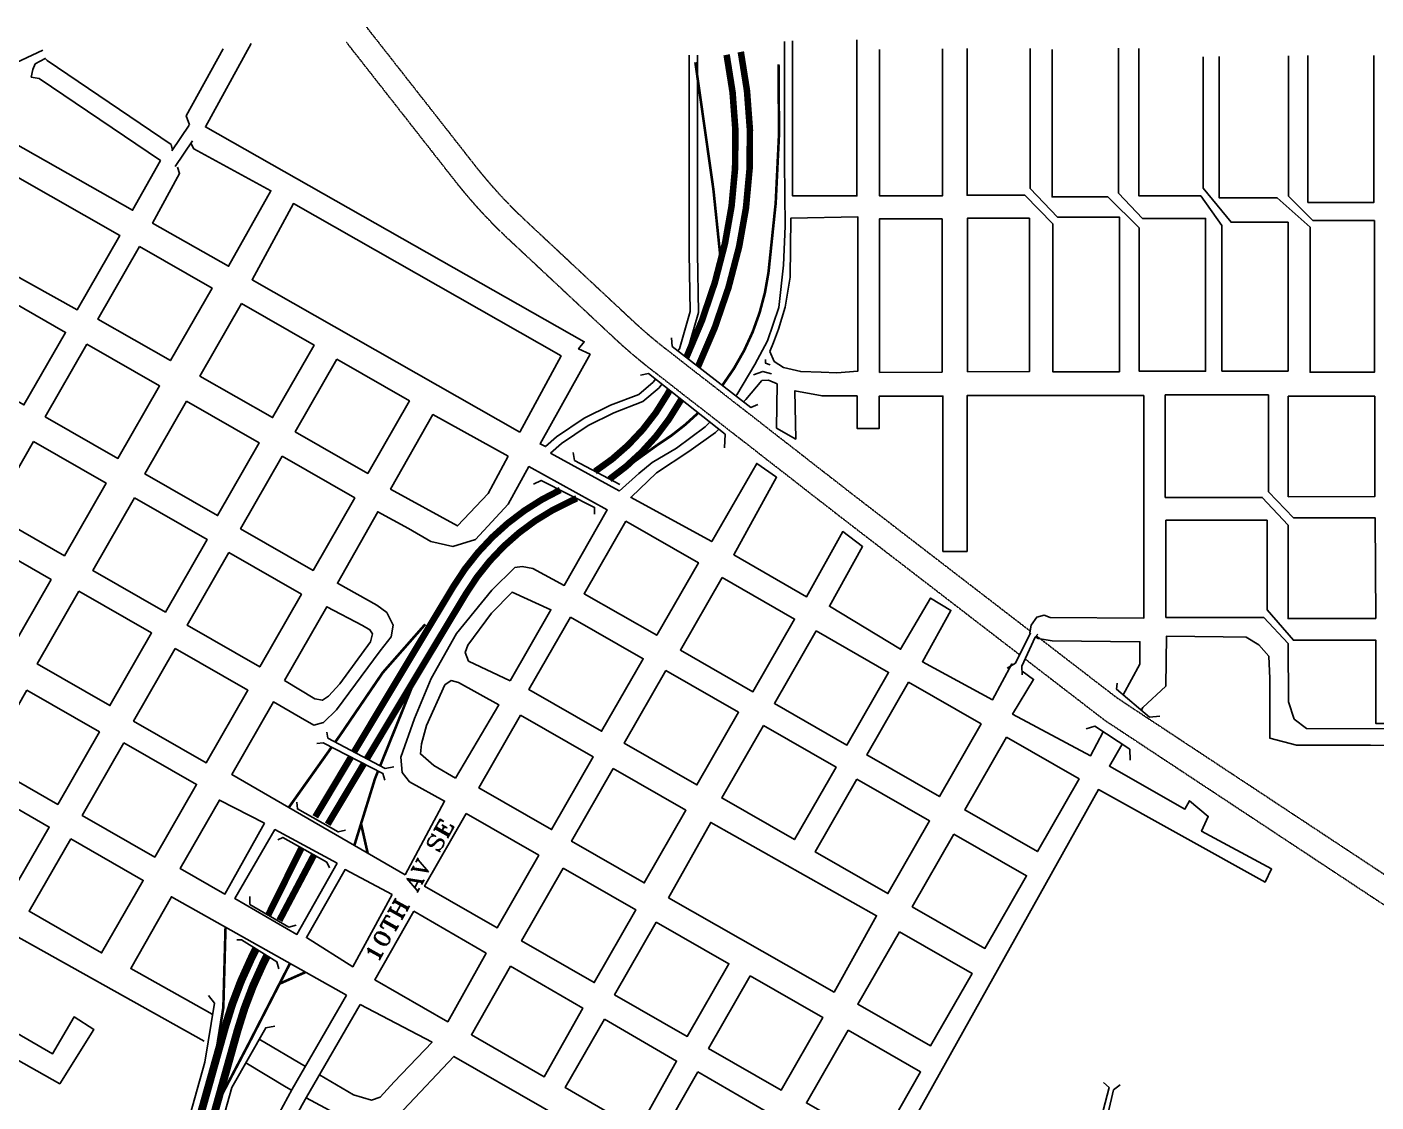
# Model space of a CAD drawing. Header units: feet. Extents: x -273 to 22785, y -15 to 12122.
# Drawn here: x 12484 to 17641, y 8013 to 12122 of the extents above; entities that cross this region are included whole.
import ezdxf

# ---------------------------------------------------------------- set-up
doc = ezdxf.new("R2010")
doc.units = ezdxf.units.FT
doc.header["$MEASUREMENT"] = 0
doc.linetypes.add('Hidden 2', pattern=[0.1875, 0.125, -0.0625])
for name, color, linetype in [('Freeways', 2, 'Continuous'), ('Rail Roads', 3, 'Hidden 2'), ('Street Curbs', 7, 'Continuous'), ('Street Names', 7, 'Continuous')]:
    doc.layers.add(name, color=color, linetype=linetype)
doc.styles.add('Roman 60', font='romant.shx', dxfattribs={"height": 60})

msp = doc.modelspace()

# ---------------------------------------------------------------- linework, layer by layer
at = {"layer": 'Freeways'}
for points, const_width in [([(15004.6, 10859, 0.055044), (15152.1, 11294.1, 0.104448), (15158.5, 12016, -1.221919)], 25), ([(15049.5, 10824.2, 0.05651), (15206.3, 11282.1, 0.104448), (15212.8, 12027, 0.104448)], 25), ([(15142.3, 10752.2, 0.1288), (15318.5, 11183.6, 0.041646), (15356.9, 11979.4, 0.965917)], 10), ([(14655.4, 10423, 0.12104), (14931.7, 10717.3, 0.002228), (14940.8, 10733.6, 0.104448)], 25), ([(14710.8, 10393.5, 0.112505), (14980, 10690.1, 0.001157), (14984.9, 10698.7, 0.104448)], 25), ([(14714.3, 10394.7), (14891.6, 10522.8, 0.054945), (15050.1, 10647.1, 0.041646)], 10), ([(13734.4, 9350.6, -0.000748), (14115, 9984.6, -0.148371), (14522.7, 10352.3, 0.160854)], 25), ([(13783.4, 9324.6, -0.000745), (14162.5, 9956, -0.153375), (14562.1, 10309.4, 0.007215), (14585.6, 10320.3, 0.074165)], 25), ([(13586.3, 9102.8, -0.000269), (13722.6, 9330.9, -0.148371)], 25), ([(13633.8, 9074.4, -0.000273), (13772, 9305.6, -0.153375)], 25), ([(11839.7, 5570.2), (12576.5, 6444.4, 0.051146), (12743.2, 6689), (12762.6, 6724.9, 0.055639), (12883.4, 7023.2), (13241.6, 8299.3, -0.045052), (13340.7, 8559.7), (13359.5, 8598.3, -0.023669)], 30), ([(11882.6, 5544.4), (12614.4, 6412.5, 0.051146), (12786.7, 6665.4), (12806.2, 6701.4, 0.055639), (12931.1, 7009.8), (13289.2, 8285.9, -0.045052), (13385.2, 8538), (13401.8, 8572.1, -0.023669)], 30)]:
    msp.add_lwpolyline(points, format="xyb", dxfattribs=dict(at, const_width=const_width))
for points, const_width in [([(15134.6, 11244.8), (15107.9, 11502), (15038.9, 11987.3)], 10), ([(13662.6, 9388.7), (13681.1, 9414.8), (13844.3, 9654.4), (14006.6, 9838.9)], 10), ([(13980.5, 9660), (13834.3, 9297.6)], 10), ([(13486.3, 9140.4), (13648.4, 9368.7)], 10), ([(13826.3, 9277.9), (13814.3, 9248), (13735.5, 8993.4)], 10), ([(13761.2, 9076.4), (13786.6, 8963.9)], 10), ([(13407, 8728.4), (13533.4, 8983.8)], 25), ([(13449.2, 8706.8), (13581.3, 8956.9)], 25), ([(13243.2, 8681.2), (13234.8, 8373.2), (13208.7, 8210.9)], 10), ([(13489.6, 8542.5), (13331.7, 8235.3), (13221.6, 8025.6)], 10), ([(13452.1, 8465.8), (13549, 8509.1)], 10)]:
    msp.add_lwpolyline(points, dxfattribs=dict(at, const_width=const_width))
at = {"layer": 'Rail Roads'}
for points in [[(16318.5, 9813.1), (15641, 10334.8, -0.001382), (15632.7, 10341.2), (14925.3, 10892.1, -0.022529), (14795.8, 11002.8), (14391.3, 11380.9, -0.038646), (14194.1, 11596.2), (13782, 12122.2)], [(16278.8, 9722), (15582.1, 10258.4, -0.001382), (15573.5, 10265.1), (14866.1, 10816, -0.022529), (14729.9, 10932.3), (14325.5, 11310.5, -0.038646), (14118.2, 11536.7), (13706.1, 12062.8)], [(16650.9, 9557.3), (16342.5, 9794.7, -0.001382)], [(16603.8, 9471.8), (16299.9, 9705.8, -0.001382)]]:
    msp.add_lwpolyline(points, format="xyb", dxfattribs=at)
for points in [[(16650.9, 9557.3), (18481.5, 8348)], [(16603.8, 9471.8), (18439, 8258.8)]]:
    msp.add_lwpolyline(points, dxfattribs=at)
at = {"layer": 'Street Curbs'}
for p, q in [((13038, 11648.7), (13104.3, 11746.7)), ((13050.6, 11588.4), (13116.9, 11686.4))]:
    msp.add_line(p, q, dxfattribs=at)
for points in [[(15193.9, 10712.1), (15198, 10716.3), (15266.8, 10831.9), (15314.5, 10922.3), (15357.7, 11050.5), (15375.7, 11212.2), (15382.2, 11360.9), (15380.2, 11605.1), (15380.2, 12066.8)], [(15656.3, 12073.4), (15656.3, 11476.6), (15410.8, 11476.6), (15410.8, 12068.8)], [(12544.6, 12033.4), (12220.6, 11882.1), (12182.9, 11821.3), (12887.9, 11421.6), (12994.3, 11611.5), (12531.5, 11924.9), (12500.4, 11930.9), (12506.4, 11959.1), (12516, 11981.2), (12554.1, 12002.3), (12561.2, 11993.7), (13035, 11672.8), (13040.2, 11651)], [(13105.6, 11748.3), (13092.2, 11782.4), (13233.8, 12039.1)], [(13340.9, 12059.2), (13166.6, 11740.2), (14614.2, 10919.1), (14592.6, 10891.5), (14636.8, 10871.4), (14445.5, 10528.2), (14466.6, 10518.2), (14507.8, 10554.9), (14613.8, 10626.3), (14715.2, 10676), (14822.7, 10717.2), (14878, 10764.5), (14887.1, 10776)], [(14972.1, 10884.2), (14977.9, 10891.6), (15019.6, 11034.8), (15016, 11257.4), (15016, 12014.9)], [(14996.7, 10865.1), (15006.1, 10877.1), (15050.8, 11030.6), (15047.2, 11257.6), (15047.2, 12014.9)], [(15742.3, 12035.7), (15742.3, 11477.1), (15984, 11477.1), (15984, 12039.3)], [(16077.9, 12040.3), (16077.9, 11478.7), (16298.5, 11478.7), (16405.1, 11369.7), (16405.1, 10804), (16659.9, 10804), (16659.9, 11395.4), (16423.2, 11395.4), (16319.1, 11505.4), (16319.1, 12040.4)], [(16402.5, 12036.5), (16402.5, 11472.8), (16616, 11472.8), (16735.7, 11354.4), (16735.7, 10806.3), (16989.2, 10806.3), (16989.2, 11390.7), (16748.2, 11390.7), (16656.5, 11486.6), (16656.5, 12041.8)], [(16734.3, 12040.6), (16734.3, 11476.6), (16970.7, 11476.6), (17051.4, 11363.3), (17051.4, 10806.8), (17304.7, 10806.8), (17304.7, 11375.7), (17086.9, 11375.7), (16979.6, 11506.5), (16979.6, 12007.7)], [(17306, 12012.5), (17306, 11476), (17399.5, 11382), (17634.3, 11382), (17634.3, 10802.5), (17388.5, 10802.5), (17388.5, 11357.3), (17263.1, 11468.5), (17041.5, 11468.5), (17041.5, 12009.4)], [(17632.8, 12013), (17632.8, 11451.3), (17380.4, 11451.3), (17380.4, 12013.2)], [(11650.5, 11153.5), (11699.8, 11122.9), (11895.6, 11475.1), (12676.5, 11041.2), (12839.2, 11325.6), (12037.2, 11781.6), (11649.9, 11602.1)], [(13059.1, 11585.7), (13067.7, 11562.3), (12964.7, 11372.4), (13255.2, 11207.7), (13416.9, 11496.1), (13122.4, 11655.8), (13111.8, 11675.4)], [(15278.4, 10678.7), (15251.3, 10667.6), (14950.3, 10901.1), (14947.3, 10933.3)], [(15324.6, 10830.9), (15307.5, 10836.9), (15307.5, 10851.5)], [(14829.2, 10790.6), (14860.4, 10797.1), (15153.3, 10565.6), (15150.3, 10512.8)], [(15261.3, 10792.2), (15296.5, 10805.3), (15329.6, 10796.7)], [(14485, 10492.9), (14526.9, 10530.2), (14629.4, 10599.2), (14727.7, 10647.4), (14838.9, 10690.1), (14900.6, 10742.8), (14911.5, 10756.7)], [(16319.5, 9804.2), (16317.1, 9805.8), (16323.1, 9835.4), (16344.2, 9866.1), (16372.3, 9873.1), (16395.4, 9865.1), (16753.1, 9862.2), (16753.1, 10713.2), (16077.7, 10713.2), (16077.7, 10117.7), (15985.4, 10117.7), (15985.4, 10711), (15741.6, 10711), (15741.6, 10587.8), (15657.2, 10587.8), (15657.2, 10711.9), (15523.1, 10711.9), (15419.6, 10731.5), (15422.6, 10547.1), (15348.8, 10588.8), (15351.7, 10757.6), (15319.1, 10772.6), (15293.4, 10771.1), (15232.2, 10698.8), (15223.5, 10689.2)], [(14747.5, 10347.5), (14822.8, 10414.8), (14873.5, 10457.5), (14966.5, 10512.3), (15077, 10593.7), (15094.8, 10611.8)], [(15128.5, 10585.2), (15116.2, 10571.6), (15013.7, 10499.2), (14890.1, 10417.3), (14793.2, 10325.4)], [(14485, 10492.9), (14747.8, 10349)], [(14571.6, 10496.1), (14576.6, 10465), (14750, 10372.6)], [(14791.7, 10324.9), (15101.7, 10155.1), (15273.9, 10454.1), (15349.3, 10400.9), (15185.6, 10104.9), (15463.5, 9943.7), (15602.6, 10193.4), (15678.4, 10135.7), (15551.4, 9908.1), (15823.7, 9743.4), (15938.2, 9938.8), (16015.6, 9892.1), (15906.6, 9695.7), (16175.4, 9550.5), (16249.3, 9687.2), (16253.1, 9684.4)], [(14654, 10260), (14654, 10285.6), (14450, 10389.1), (14420.9, 10374)], [(18402.6, 9437.8), (17374.7, 9440.1), (17328.3, 9476.3), (17306, 9542.9), (17305.4, 9765), (17211.7, 9865), (16837.9, 9865), (16837.9, 10236.5), (17224.1, 10236.5), (17224.1, 9894.2), (17325.2, 9777.7), (17640.1, 9777.7), (17640.1, 9459.2), (18410.1, 9459.2)], [(16320.6, 9806.3), (16263.3, 9690.7), (16230.7, 9670.6)], [(16348.2, 9801.3), (16337.7, 9789.2), (16287.4, 9678.2), (16288.5, 9645.5)], [(16674.4, 9568.7), (16738.1, 9686.8), (16738.1, 9772.2), (16402.5, 9776.2), (16349.7, 9784.2), (16339.3, 9791.1)], [(16743.6, 9509.8), (16749.8, 9520.6), (16837.1, 9601.9), (16839.7, 9793), (17055.9, 9790.4), (17144.7, 9789.4), (17192.3, 9760.8), (17231.4, 9716.6), (17235.4, 9631.9), (17235.4, 9403.1), (17337.2, 9377), (17619.3, 9376.3)], [(16288, 9659.6), (16331.7, 9628.4), (16251.8, 9495.3), (16548.8, 9335.6), (16598.3, 9427.5)], [(16814.2, 9487.8), (16774.8, 9483.2), (16649.1, 9590.3), (16650.8, 9614.3)], [(16533.4, 9439), (16565.7, 9448.9), (16699.2, 9361.4), (16700.7, 9320)], [(13592.7, 9382.6), (13616.3, 9385.1), (13844.4, 9268.6), (13852.5, 9242.5)], [(13886.1, 9293.7), (13853, 9287.7), (13634.4, 9403.7), (13630.4, 9426.8)], [(17119.6, 7785.9), (17011.7, 7597.8), (16667.6, 7804.6), (16650.1, 7800), (16456.8, 7471), (15842.4, 7820.8), (15837.9, 7880.5), (16579.7, 9207.1), (17216.7, 8853.3), (17241.8, 8903.5), (16973.9, 9048), (16999.5, 9104.2), (16928.3, 9164.4), (16910.2, 9132.3), (16621.8, 9296.9), (16669.8, 9380.7)], [(17619.3, 9376.3), (18451.6, 9367.5)], [(13701.8, 9051.5), (13674.2, 9045), (13517.9, 9132.9), (13515.4, 9159.5)], [(13442.6, 9014.8), (13462.2, 9023.9), (13630, 8929.4), (13640.1, 8907.8)], [(13161.5, 8244.6), (12085.2, 8846.2), (11933, 8572.3), (12581.7, 8196.2), (12664.1, 8337.9), (12740.4, 8289.7), (12609.4, 8082.7), (11882.8, 8491.9), (11701.2, 8263.4)], [(13193.9, 8347.5), (13182.6, 8353.5), (12880.8, 8523), (13036.4, 8797.1), (13705.6, 8421.2)], [(13336.6, 8798.8), (13335.7, 8768.1), (13485.4, 8681.2), (13513.5, 8689.3)], [(13286.5, 8633.1), (13304.6, 8632.3), (13439.7, 8548.7), (13447, 8522.1)], [(13164.1, 8165.3), (13200.9, 8389.9), (13177.5, 8419.8)], [(13757.4, 8385.6), (14032.5, 8241.3), (13887.7, 8090), (13834.5, 8031.2), (13800.9, 8019.3), (13732.8, 8039.7), (13602.3, 8116.7)], [(13267.8, 8067.5), (13396.9, 8296.3), (13431.5, 8303.2)], [(13548.3, 8148.6), (13372.2, 8252.5)], [(13321.1, 8161.9), (13474.6, 8069.3), (13496, 8057.9)], [(13551.3, 8028.3), (13710.2, 7943.4), (13774.8, 7911.9), (13854.7, 7922.2), (13924, 7982.3), (14116.5, 8186.8), (15129, 7605), (15051.8, 7527.3)], [(16525.6, 7777), (16553.7, 7809.1), (16620.5, 8067.9), (16599.5, 8087)], [(16662.2, 8078.9), (16637.1, 8058.9), (16579.8, 7811.6), (16588.8, 7771)]]:
    msp.add_lwpolyline(points, dxfattribs=at)
for points in [[(14367.6, 10572.9), (14525.8, 10864.9), (13502.8, 11446.9), (13344.6, 11156)], [(15324.1, 10882.1), (15338.1, 10915.8), (15357.2, 10966.6), (15382.3, 11051), (15401.9, 11166), (15403.8, 11391.1), (15660.5, 11396.2), (15660.2, 10806.9), (15579.3, 10799.8), (15519.5, 10802.8), (15441.6, 10804.8), (15375.3, 10820.4), (15340.7, 10843.5)], [(15742.6, 10801.9), (15742.6, 11388.7), (15982.1, 11388.7), (15982.1, 10802.9)], [(16078.7, 10803.5), (16078.7, 11391.3), (16316.2, 11391.3), (16316.2, 10805)], [(12914, 11283.5), (13191.6, 11124.3), (13032.3, 10846.7), (12754.8, 11005.9)], [(12354.4, 11114.1), (12632, 10954.8), (12472.7, 10677.3), (12195.2, 10836.5)], [(13304.4, 11065.6), (13582, 10906.3), (13422.8, 10628.8), (13145.2, 10788)], [(12713.7, 10909.7), (12991.2, 10750.4), (12832, 10472.9), (12554.4, 10632.1)], [(13668.7, 10852.1), (13946.3, 10692.9), (13787, 10415.3), (13509.5, 10574.6)], [(13094.5, 10691.2), (13372.1, 10532), (13212.8, 10254.4), (12935.3, 10413.7)], [(17640.4, 9860.4), (17304.5, 9860.4), (17304.5, 10217.5), (17205.9, 10324), (16835.1, 10324), (16835.1, 10715.4), (17229.1, 10715.4), (17229.1, 10345.8), (17325.8, 10245.3), (17637.8, 10245.3)], [(17305.2, 10326.3), (17305.2, 10710.7), (17635.6, 10710.7), (17635.6, 10326.8)], [(14323.9, 10482), (14247.6, 10338.3), (14129.6, 10215.2), (13874.3, 10355.8), (14036, 10640.2)], [(12509.3, 10537.9), (12786.9, 10378.6), (12627.6, 10101.1), (12350, 10260.3)], [(13459.8, 10481.3), (13737.4, 10322.1), (13578.1, 10044.5), (13300.6, 10203.8)], [(13929.9, 8880.8), (13267.7, 9264.4), (13426.4, 9542.3), (13530.4, 9482), (13581.1, 9453.4), (13617.8, 9464), (13667, 9512.2), (13834.8, 9737.8), (13876.5, 9790.6), (13884.5, 9835.8), (13859.4, 9883.5), (13821.2, 9911.7), (13670.9, 9996), (13825.1, 10268.9), (13942.7, 10205.6), (14027.6, 10155.4), (14112, 10136.8), (14198.4, 10162.9), (14323.5, 10297.6), (14402.8, 10441.8), (14702.3, 10276.1), (14538.1, 9987.2), (14418, 10052), (14377.3, 10059.5), (14349.6, 10056), (14261.2, 9969), (14126.6, 9803.7), (14029.7, 9631.9), (13965.5, 9479.1), (13913.8, 9331.4), (13918.3, 9272.1), (13946.4, 9237), (14080.6, 9162.7)], [(12895.2, 10322.4), (13172.7, 10163.2), (13013.5, 9885.6), (12735.9, 10044.9)], [(14773.1, 10233.5), (15050.7, 10074.2), (14891.4, 9796.7), (14613.9, 9955.9)], [(12298.9, 10169.1), (12576.5, 10009.8), (12417.2, 9732.2), (12139.6, 9891.5)], [(13255.5, 10113), (13533, 9953.8), (13373.8, 9676.2), (13096.2, 9835.5)], [(15140.9, 10018.1), (15418.5, 9858.8), (15259.2, 9581.2), (14981.7, 9740.5)], [(12682.8, 9965.2), (12960.3, 9805.9), (12801.1, 9528.4), (12523.5, 9687.6)], [(14330.7, 9622.9), (14172.4, 9698.2), (14159.8, 9730.9), (14169.4, 9758.5), (14260.3, 9881.1), (14338.6, 9962), (14486.8, 9894.2)], [(13468.6, 9624.2), (13630.8, 9905.6), (13766.9, 9834.3), (13795.1, 9818.2), (13805.1, 9802.1), (13797.1, 9771.5), (13680.1, 9611.7), (13636.9, 9563.5), (13613.8, 9548.4), (13584.1, 9553.9)], [(14562.2, 9866.7), (14839.8, 9707.4), (14680.5, 9429.9), (14403, 9589.1)], [(15500.2, 9814.2), (15777.7, 9654.9), (15618.5, 9377.4), (15340.9, 9536.6)], [(13051.1, 9746.2), (13328.6, 9587), (13169.4, 9309.4), (12891.8, 9468.7)], [(14926.5, 9661.8), (15204.1, 9502.6), (15044.8, 9225), (14767.2, 9384.2)], [(14122.8, 9251.1), (14288, 9530.5), (14133.2, 9615.8), (14105.6, 9623.9), (14082, 9606.8), (14011.7, 9452.5), (13992.1, 9381.7), (13988.1, 9343.5), (14038.9, 9299.3)], [(15853.4, 9617.3), (16131, 9458.1), (15971.7, 9180.5), (15694.2, 9339.8)], [(12483.4, 9586.8), (12761, 9427.6), (12601.7, 9150), (12324.2, 9309.3)], [(14370.9, 9490.9), (14648.5, 9331.6), (14489.2, 9054), (14211.7, 9213.3)], [(15299.3, 9452.4), (15576.9, 9293.2), (15417.6, 9015.6), (15140.1, 9174.8)], [(12854.7, 9386), (13132.3, 9226.7), (12973, 8949.2), (12695.5, 9108.4)], [(16228.2, 9406.9), (16505.8, 9247.7), (16346.6, 8970.1), (16069, 9129.4)], [(14725.1, 9287), (15002.7, 9127.7), (14843.4, 8850.2), (14565.9, 9009.4)], [(15656.6, 9246.5), (15934.1, 9087.3), (15774.9, 8809.7), (15497.3, 8969)], [(12292.1, 9223.1), (12569.7, 9063.8), (12410.4, 8786.3), (12132.8, 8945.5)], [(13392.8, 9078.1), (13240.7, 8807.8), (13069.9, 8905.2), (13220, 9167)], [(14163, 9115), (14440.6, 8955.8), (14281.3, 8678.2), (14003.8, 8837.5)], [(14936.2, 8793.6), (15569.3, 8432.6), (15731.5, 8724.5), (15097.9, 9081.5)], [(13669.7, 8925.9), (13516, 8653.6), (13278.4, 8791.2), (13432, 9054)], [(16027.4, 9036.6), (16304.9, 8877.4), (16145.7, 8599.8), (15868.1, 8759.1)], [(12651.4, 9019.2), (12928.9, 8859.9), (12769.7, 8582.4), (12492.1, 8741.6)], [(13879.7, 8806.4), (13729.6, 8529.6), (13552.2, 8641.1), (13700.3, 8901.3)], [(14534.3, 8906.1), (14811.9, 8746.9), (14652.6, 8469.3), (14375.1, 8628.6)], [(13963.1, 8741.6), (13813.5, 8479.9), (14092.4, 8319.2), (14239, 8581.4)], [(14889.6, 8700.2), (15167.1, 8541), (15007.9, 8263.4), (14730.3, 8422.7)], [(15819, 8663.8), (16096.5, 8504.5), (15937.3, 8227), (15659.7, 8386.2)], [(14332.4, 8531.7), (14182.8, 8270), (14461.7, 8109.3), (14608.3, 8371.5)], [(15248.8, 8494.8), (15526.4, 8335.6), (15367.1, 8058), (15089.6, 8217.3)], [(14691.2, 8329.4), (14541.6, 8067.6), (14820.4, 7906.9), (14967, 8169.2)], [(15622.7, 8287), (15900.2, 8127.7), (15741, 7850.1), (15463.4, 8009.4)], [(15048.9, 8128), (14899.3, 7866.2), (15178.2, 7705.5), (15324.8, 7967.8)]]:
    msp.add_lwpolyline(points, close=True, dxfattribs=at)
for points in [[(12829.8, 6319.1), (13002.9, 6642.5, 0.062303), (13181.2, 7105.9), (13289.5, 7543.6, -0.070248), (13498.5, 8062.3), (13705.6, 8421.2)], [(12885, 6289.5), (13058.2, 6612.9, 0.062303), (13242, 7090.8), (13350.4, 7528.6, -0.070248), (13552.8, 8031), (13757.4, 8385.6)], [(12568.1, 6494.6, 0.045305), (12709.4, 6707.3), (12728.9, 6743.2, 0.055639), (12846.5, 7033.6), (13164.1, 8165.3, -0.045052)], [(12679.6, 6431.9, 0.041882), (12820.5, 6647.2), (12839.9, 6683.1, 0.055639), (12968.1, 6999.5), (13267.8, 8067.5, -0.045052)]]:
    msp.add_lwpolyline(points, format="xyb", dxfattribs=at)

# ---------------------------------------------------------------- texts
at = {"layer": 'Street Names', "style": 'Roman 60', "width": 1.2}
msp.add_text('10TH AV SE', height=60, rotation=60.739, dxfattribs=at).set_placement((13822.8, 8542))

doc.saveas('drawing.dxf')
